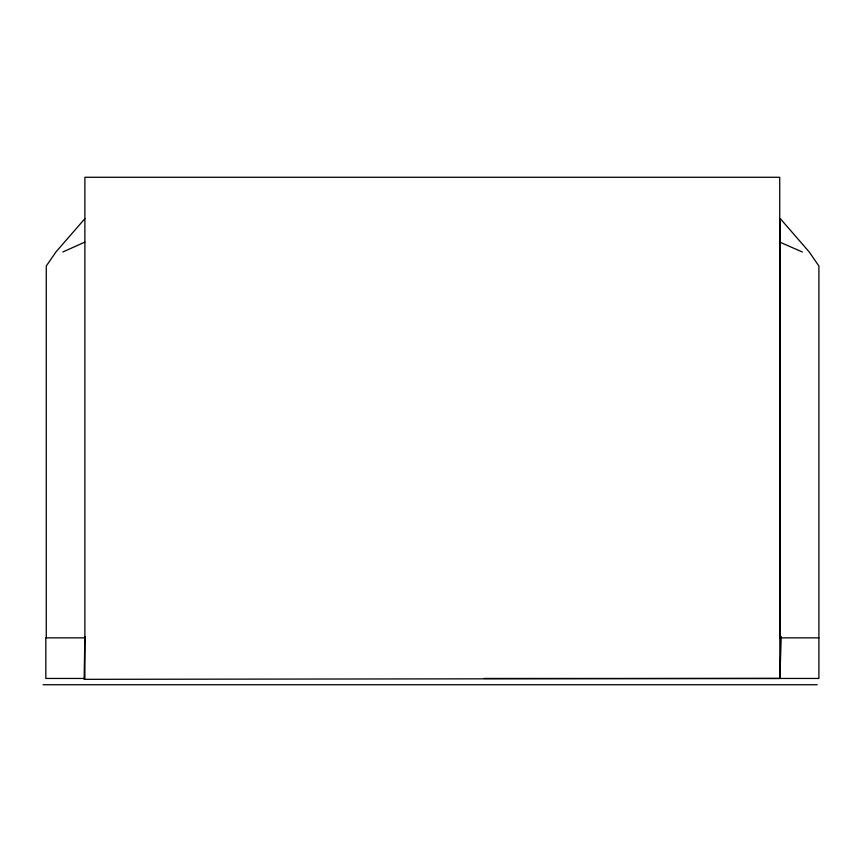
<?xml version="1.0" encoding="UTF-8"?>
<svg xmlns="http://www.w3.org/2000/svg" width="862" height="862" viewBox="0 0 862 862"><rect width="100%" height="100%" fill="white"/><g stroke="black" fill="none" stroke-linecap="round" stroke-linejoin="round"><path stroke-width="1.29" d="M84.885 636.479L84.142 679.331L779.851 678.448L781.231 636.479L779.722 637.858M84.885 218.657L55.933 251.984L46.279 266.013L46.279 637.858M62.829 251.984L84.885 242.093M779.722 242.093L802.36 251.984M84.885 637.858L45.826 637.858L45.826 678.448L84.885 678.448L84.885 177.27L779.722 177.27L779.851 678.448M818.9 637.858L780.304 637.858L780.304 218.657L809.246 251.984L818.9 266.013L818.9 678.448L484.325 678.448M43.1 684.73L817.187 684.73"/></g></svg>
